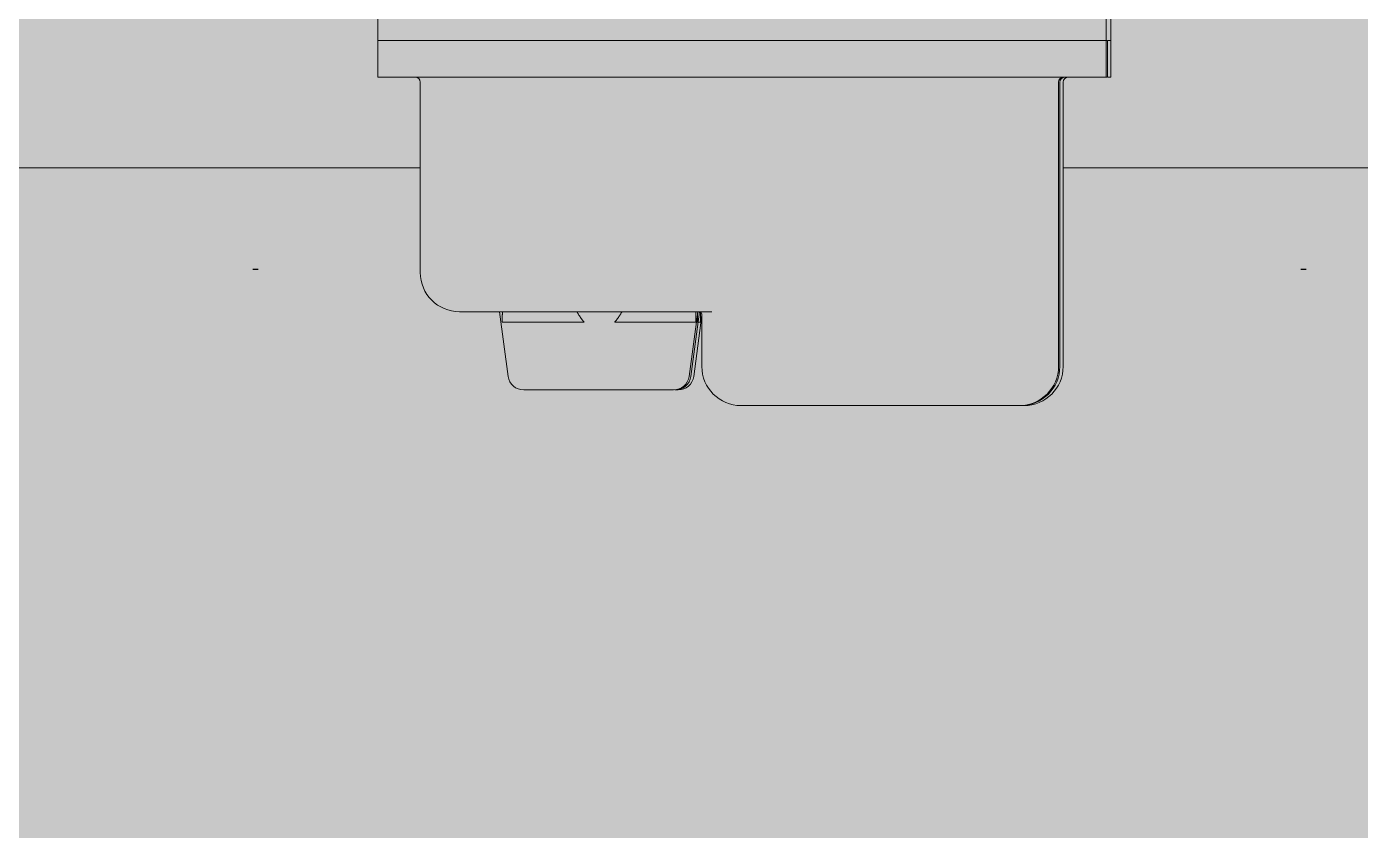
# Model space of a CAD drawing. Header units: centimetres. Extents: x 405564 to 502064, y 46284 to 60634.
# Drawn here: x 484504.61 to 484530.18, y 56721.81 to 56737.22 of the extents above; entities that cross this region are included whole.
import ezdxf

# ---------------------------------------------------------------- set-up
doc = ezdxf.new("R2010")
doc.units = ezdxf.units.CM
doc.linetypes.add('ACAD_ISO07W100', pattern=[3, 0, -3])
doc.linetypes.add('DOT', pattern=[0.25, 0, -0.25])
doc.layers.get('0').update_dxf_attribs({"color": 8, "lineweight": 9})
doc.layers.add('0-KRCN-MİMARİ-220526', color=8, linetype='Continuous', lineweight=9)
doc.layers.add('Visible (ISO)', color=8, linetype='Continuous', lineweight=18)
doc.layers.add('AS_DOS_TERAS_UST', color=8, linetype='ACAD_ISO07W100')
doc.layers.add('AS_NOT_MIMARI', color=8, linetype='Continuous')

# ---------------------------------------------------------------- blocks, each defined once
blk = doc.blocks.new('A$Cdfb98813')
h = blk.add_hatch()
h.set_pattern_fill('ANGLE', color=256, scale=0.3)
h.set_pattern_definition([(0, (182.2423, -979.0145), (0, 2.0955), [1.524, -0.5715]), (90, (182.2423, -979.0145), (-2.0955, 1e-16), [1.524, -0.5715])])
h.paths.add_polyline_path([(1918.018, 199.001), (1545.018, 199.001), (1545.018, 300), (1515.018, 300), (1515.018, 199.001), (238.979, 199.001), (238.979, -429.5), (238.979, -658.015), (1918.018, -658.015)])
h.paths.add_polyline_path([(268.979, -429.5), (268.979, 169.001), (1888.018, 169.001), (1888.018, -628.015), (268.979, -628.015), (268.979, -453.5)], flags=16)
h.paths.add_polyline_path([(1888.018, -429.5), (268.979, -429.5), (268.979, -459.5), (1888.018, -459.5)], flags=0)
h = blk.add_hatch()
h.set_pattern_fill('ANGLE', color=256)
h.set_pattern_definition([(0, (-483849.746, -58273.935), (0, 6.985), [5.08, -1.905]), (90, (-483849.746, -58273.935), (-6.985, 4e-16), [5.08, -1.905])])
h.paths.add_polyline_path([(425.139, -15.05), (800.139, -15.05), (800.139, -100), (900, -100), (900.139, -15.05), (1700, -15.05), (1700, -100), (1800, -100), (1800.139, -15.05), (2235.139, -15.05), (2235.139, -206), (425.139, -206.05)])
at = {"layer": 'Visible (ISO)'}
for p, q in [((661.595, -95.608), (661.595, -95.008)), ((675.567, -95.608), (675.567, -95.008)), ((675.656, -95.608), (675.656, -95.008)), ((661.595, -95.608), (661.595, -95.608)), ((661.667, -95.608), (661.595, -95.608)), ((661.595, -95.608), (661.595, -95.608)), ((661.667, -95.608), (661.595, -95.608)), ((661.595, -96.308), (661.595, -95.608)), ((661.667, -95.608), (661.667, -95.608)), ((662.171, -95.608), (661.667, -95.608)), ((675.071, -95.608), (662.171, -95.608)), ((675.567, -95.608), (675.071, -95.608)), ((675.592, -95.608), (675.567, -95.608)), ((675.567, -96.308), (675.567, -95.608)), ((675.592, -96.308), (675.592, -95.608)), ((675.656, -95.608), (675.601, -95.608)), ((675.656, -96.308), (675.656, -95.608)), ((661.595, -96.308), (661.595, -96.308)), ((661.595, -96.308), (661.667, -96.308)), ((661.667, -96.308), (662.171, -96.308)), ((662.171, -96.308), (675.071, -96.308)), ((662.411, -96.408), (662.411, -100.058)), ((674.651, -96.408), (674.651, -101.858)), ((674.676, -96.408), (674.676, -101.858)), ((674.74, -96.408), (674.74, -101.858)), ((675.071, -96.308), (675.567, -96.308)), ((675.567, -96.308), (675.592, -96.308)), ((675.601, -96.308), (675.656, -96.308)), ((639.494, -98.05), (662.411, -98.05)), ((674.74, -98.05), (708.993, -98.05)), ((663.201, -100.808), (663.161, -100.808)), ((663.161, -100.808), (663.161, -100.808)), ((663.201, -100.808), (663.957, -100.808)), ((664.096, -102.048), (663.931, -100.808)), ((668.001, -100.808), (663.957, -100.808)), ((663.984, -101.008), (663.994, -101.008)), ((663.994, -101.008), (664.297, -101.008)), ((664.297, -101.008), (665.552, -101.008)), ((666.141, -101.008), (667.396, -101.008)), ((667.396, -101.008), (667.694, -101.008)), ((667.566, -102.048), (667.731, -100.808)), ((667.6, -102.048), (667.765, -100.809)), ((667.655, -102.048), (667.811, -100.876)), ((667.694, -101.008), (667.694, -100.808)), ((667.719, -101.008), (667.728, -101.008)), ((667.728, -101.008), (667.728, -100.832)), ((667.738, -101.008), (667.783, -101.008)), ((667.783, -101.008), (667.783, -100.813)), ((667.811, -101.858), (667.811, -100.858)), ((664.394, -102.308), (667.268, -102.308)), ((667.294, -102.308), (667.302, -102.308)), ((667.302, -102.308), (667.357, -102.308)), ((668.601, -102.608), (668.561, -102.608)), ((668.561, -102.608), (668.561, -102.608)), ((668.601, -102.608), (669.357, -102.608)), ((673.157, -102.608), (669.357, -102.608)), ((673.157, -102.608), (673.901, -102.608)), ((673.901, -102.608), (673.926, -102.608)), ((673.935, -102.608), (673.99, -102.608))]:
    blk.add_line(p, q, dxfattribs=at)
for centre, radius, start, end in [((662.311, -96.408), 0.1, 0, 90), ((674.751, -96.408), 0.1, 90, 180), ((674.776, -96.408), 0.1, 90, 180), ((674.84, -96.408), 0.1, 90, 180), ((663.161, -100.058), 0.75, 180, 270), ((667.761, -100.858), 0.05, 0, 90), ((668.561, -101.858), 0.75, 180, 270), ((673.901, -101.858), 0.75, 270, 0), ((673.926, -101.858), 0.75, 270, 0), ((673.99, -101.858), 0.75, 270, 0), ((664.394, -102.008), 0.3, 187.5946, 270), ((667.268, -102.008), 0.3, 270, 352.4054), ((667.302, -102.008), 0.3, 270, 352.4054), ((667.357, -102.008), 0.3, 270, 352.4054)]:
    blk.add_arc(centre, radius, start, end, dxfattribs=at)
for points, weights in [([(663.984, -101.008), (663.984, -100.927), (663.985, -100.808)], [1.01074308397, 1.00781971251, 1.0035555776]), ([(665.414, -100.808), (665.483, -100.927), (665.552, -101.008)], [1.0035555776, 1.00781971251, 1.01074308397]), ([(666.141, -101.008), (666.21, -100.927), (666.28, -100.808)], [1.01074308397, 1.00781971251, 1.0035555776])]:
    blk.add_rational_spline(points, weights, degree=2, dxfattribs=at)
blk = doc.blocks.new('A$C6A10306C')
at = {"layer": 'AS_DOS_TERAS_UST', "linetype": 'DOT', "ltscale": 80}
blk.add_line((14085.68, -3901.454), (13710.68, -3901.454), dxfattribs=at)
at = {"layer": 'AS_NOT_MIMARI'}
blk.add_blockref('A$Cdfb98813', (13285.68, -3801.454), dxfattribs=at)

msp = doc.modelspace()

# ---------------------------------------------------------------- block references
at = {"layer": '0-KRCN-MİMARİ-220526'}
msp.add_blockref('A$C6A10306C', (470564.066, 60634.016), dxfattribs=at)

doc.saveas('drawing.dxf')
